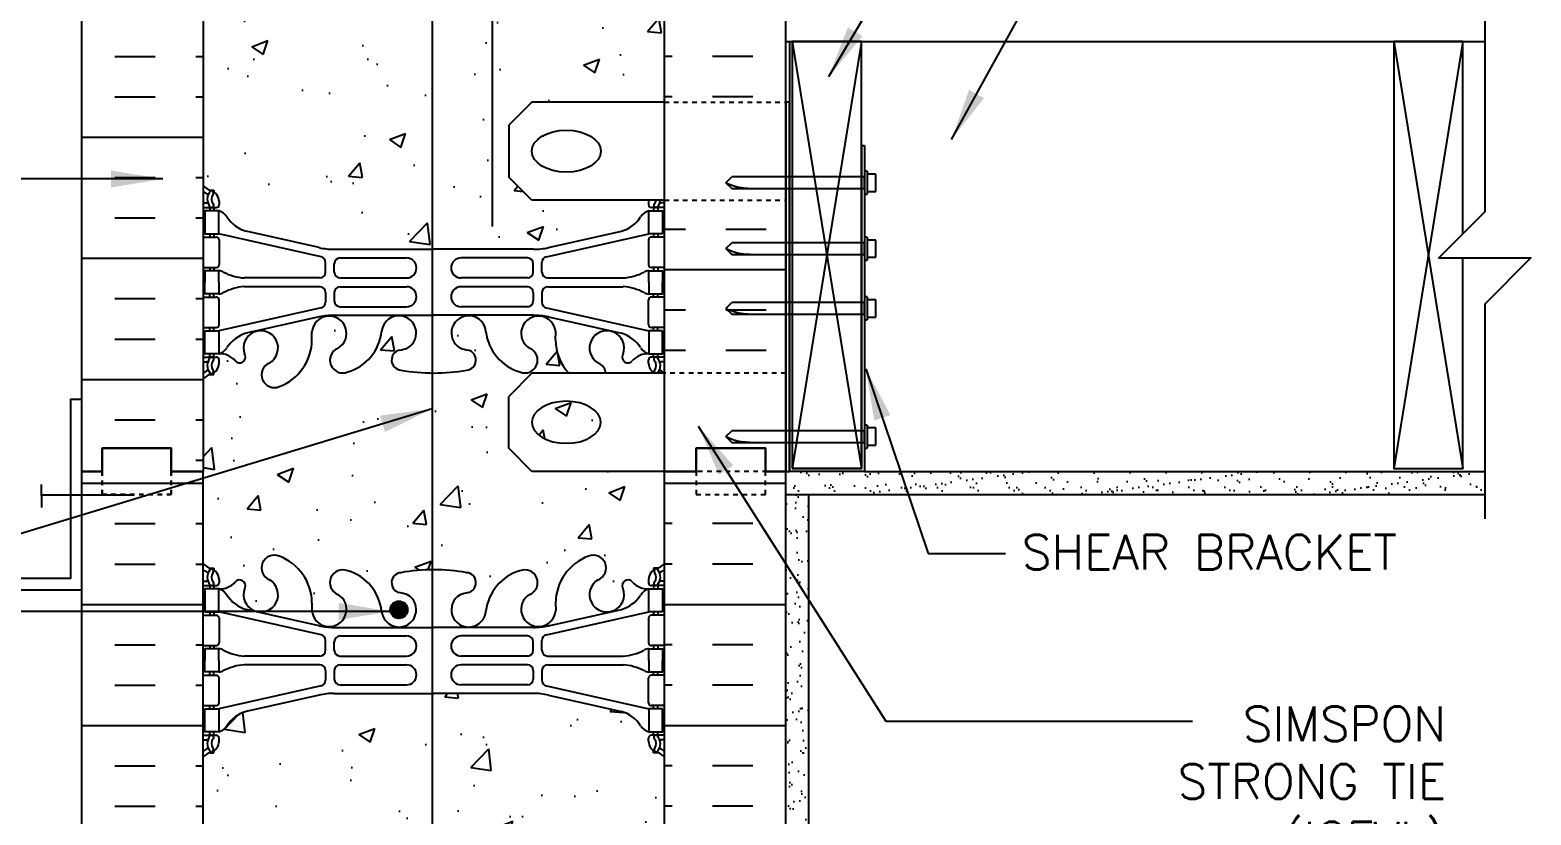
# Model space of a CAD drawing. Header units: inches. Extents: x 95.8 to 146.4, y -12 to 55.4.
# Drawn here: x 113.88 to 146.41, y 20 to 37 of the extents above; entities that cross this region are included whole.
import ezdxf

# ---------------------------------------------------------------- set-up
doc = ezdxf.new("R2010")
doc.units = ezdxf.units.IN
doc.header["$LTSCALE"] = 0.5
doc.header["$MEASUREMENT"] = 0
doc.linetypes.add('DASHED2', pattern=[0.375, 0.25, -0.125])
doc.linetypes.add('HIDDEN2', pattern=[0.1875, 0.125, -0.0625])
for name, color, linetype in [('HATCH', 12, 'Continuous'), ('line25', 2, 'Continuous'), ('LINE3', 3, 'Continuous'), ('LINE50', 5, 'Continuous'), ('LINE9', 9, 'Continuous'), ('TEXT', 4, 'Continuous'), ('Web_Edge', 9, 'Continuous')]:
    doc.layers.add(name, color=color, linetype=linetype)
doc.styles.add('DIM', font='romans.shx', dxfattribs={"width": 0.7})
doc.styles.add('ROMANS', font='romans.shx', dxfattribs={"height": 1.125})
doc.dimstyles.new('ext_12', dxfattribs={"dimscale": 12, "dimtxt": 0.09375, "dimasz": 0.09375, "dimexe": 0.09375, "dimexo": 0.0625, "dimgap": 0.0625, "dimtad": 1, "dimdec": 1, "dimzin": 3, "dimdsep": 46, "dimlunit": 4, "dimtxsty": 'DIM', "dimcen": 0.09, "dimdle": 0.09375, "dimclrt": 4, "dimadec": 0, "dimazin": 0, "dimtfac": 1, "dimtdec": 1, "dimtmove": 2, "dimatfit": 3, "dimfxl": 1, "dimfrac": 2, "dimtolj": 1, "dimtzin": 0, "dimarcsym": 0})
pattern_1 = [(37.5, (72.95396, 8.18813), (-0.0157483, 0.481706), [0, -0.38, 0, -0.425, 0, -0.40625]), (7.5, (72.95396, 8.18813), (0.442444, 0.7055365), [0, -0.205, 0, -0.3425, 0, -0.13125]), (327.5, (72.64646, 8.18813), (0.7785355, 0.0014148), [0, -0.125, 0, -0.45, 0, -0.5875]), (317.5, (72.64646, 8.18813), (0.7515317, 0.219419), [0, -0.0625, 0, -0.295, 0, -0.3375])]
pattern_2 = [(50, (124.755, 28.0497), (3.5863, -0.3138), [0.375, -4.125]), (355, (124.755, 28.0497), (-0.6938, 3.761), [0.3, -3.3]), (100.45, (125.0538, 28.0235), (2.8925, 3.4472), [0.3187, -3.5057]), (46.18, (124.755, 29.0497), (5.3362, -0.8276), [0.5625, -6.1875]), (96.64, (125.1996, 28.9807), (4.6733, 4.8706), [0.478, -5.2586]), (351.18, (124.755, 29.0497), (4.6733, 4.8706), [0.45, -4.95]), (21, (125.255, 28.7997), (2.9845, -2.0131), [0.375, -4.125]), (326, (125.255, 28.7997), (1.2166, 3.6258), [0.3, -3.3]), (71.45, (125.5037, 28.632), (4.2011, 1.6127), [0.3187, -3.5057]), (37.5, (124.755, 28.0497), (0.0608, 1.66447), [0, -3.26, 0, -3.35, 0, -3.3125]), (7.5, (124.755, 28.0497), (1.31535, 1.97206), [0, -1.91, 0, -3.185, 0, -1.2625]), (327.5, (123.64, 28.0497), (2.6691, -0.11277), [0, -1.25, 0, -3.9, 0, -5.175]), (317.5, (123.14, 28.0497), (2.9159, 0.5005), [0, -1.625, 0, -2.59, 0, -3.675])]

msp = doc.modelspace()

# ---------------------------------------------------------------- hatches: boundary and pattern name
at = {"layer": 'HATCH'}
h = msp.add_hatch(dxfattribs=at)
h.set_pattern_fill('AR-CONC', color=256, scale=0.5)
h.paths.add_polyline_path([(122.595, 54.442), (121.63, 54.442), (120.63, 53.442), (120.63, 55.442), (119.63, 54.442), (117.63, 54.442), (117.63, 51.635, 0.088416), (117.776, 51.537), (117.866, 51.537), (117.866, 51.496, -0.249069), (117.976, 51.288), (117.976, 51.221, -0.414214), (117.913, 51.158), (117.866, 51.158), (117.866, 51.088), (117.971, 51.088, -0.155529), (118.147, 50.954, 0.180914), (118.564, 50.643), (120.145, 50.29, 0.054974), (120.472, 50.254), (122.595, 50.254)])
h.paths.add_polyline_path([(123.897, 54.442), (122.595, 54.442), (122.595, 50.254), (122.63, 50.254), (123.897, 50.254)])
h.paths.add_polyline_path([(127.63, 54.442), (123.897, 54.442), (123.897, 50.254), (124.788, 50.254, 0.054974), (125.115, 50.29), (126.696, 50.643, 0.180914), (127.113, 50.954, -0.155529), (127.289, 51.088), (127.394, 51.088), (127.394, 51.158), (127.346, 51.158, -0.414214), (127.284, 51.221), (127.284, 51.288, -0.249069), (127.394, 51.496), (127.394, 51.537), (127.484, 51.537, 0.08841), (127.63, 51.635)])
h.paths.add_polyline_path([(125.27, 48.295), (125.271, 48.46, 0.371467), (124.935, 48.816, 0.024483), (124.788, 48.823), (122.63, 48.823), (121.874, 48.815, 0.392677), (121.5, 48.468, -0.30095), (120.764, 47.596, -1), (120.55, 48.107, 1.661382), (119.989, 48.46), (119.99, 48.295, -0.311223), (119.281, 47.279, -1), (119.067, 47.79, 2.155404), (118.528, 47.984), (118.54, 47.963, -0.834375), (118.329, 47.837, 0.23174), (117.971, 47.988), (117.866, 47.988), (117.866, 47.918), (117.913, 47.918, -0.414214), (117.976, 47.856), (117.976, 47.788, -0.249069), (117.866, 47.581), (117.866, 47.54), (117.776, 47.54, 0.088416), (117.63, 47.442), (117.63, 45.442), (117.63, 43.442, 0.088416), (117.776, 43.345), (117.866, 43.345), (117.866, 43.303, -0.249069), (117.976, 43.096), (117.976, 43.029, -0.414214), (117.913, 42.966), (117.866, 42.966), (117.866, 42.896), (117.971, 42.896, 0.231736), (118.329, 43.047, -0.8344), (118.54, 42.922), (118.528, 42.9, 2.155404), (119.067, 43.095, -1), (119.281, 43.606, -0.311223), (119.99, 42.59), (119.989, 42.425, 1.661382), (120.55, 42.778, -1), (120.764, 43.289, -0.30095), (121.5, 42.416, 1.661382), (122.061, 42.769, 0.055617), (121.882, 42.815, -0.843243), (121.916, 43.247, -0.047544), (122.63, 43.312, -0.047544), (123.344, 43.247, -0.843243), (123.378, 42.815, 0.055617), (123.199, 42.769, 1.661382), (123.76, 42.416, -0.30095), (124.496, 43.289, -1), (124.71, 42.778, 1.661382), (125.271, 42.425), (125.27, 42.59, -0.311223), (125.979, 43.606, -1), (126.193, 43.095, 2.155404), (126.732, 42.9), (126.72, 42.922, -0.834375), (126.931, 43.047, 0.23174), (127.289, 42.896), (127.394, 42.896), (127.394, 42.966), (127.346, 42.966, -0.414214), (127.284, 43.029), (127.284, 43.096, -0.249069), (127.394, 43.303), (127.394, 43.345), (127.484, 43.345, 0.08841), (127.63, 43.442), (127.63, 45.442), (127.63, 47.442, 0.08841), (127.484, 47.54), (127.394, 47.54), (127.394, 47.581, -0.249069), (127.284, 47.788), (127.284, 47.856, -0.414214), (127.346, 47.918), (127.394, 47.918), (127.394, 47.988), (127.289, 47.988, 0.231736), (126.931, 47.837, -0.8344), (126.72, 47.963), (126.732, 47.984, 2.155404), (126.193, 47.79, -1), (125.979, 47.279, -0.311223)])
h.paths.add_polyline_path([(123.573, 42.444, -1), (123.198, 42.444, -1)], flags=16)
h.paths.add_polyline_path([(122.595, 40.631), (120.472, 40.631, 0.054974), (120.145, 40.594), (118.564, 40.242, 0.17445), (118.157, 39.946, -0.168672), (117.971, 39.796), (117.866, 39.796), (117.866, 39.726), (117.913, 39.726, -0.414214), (117.976, 39.664), (117.976, 39.596, -0.249069), (117.866, 39.389), (117.866, 39.347), (117.776, 39.347, 0.088416), (117.63, 39.25), (117.63, 33.635, 0.088416), (117.776, 33.537), (117.866, 33.537), (117.866, 33.496, -0.249069), (117.976, 33.288), (117.976, 33.221, -0.414214), (117.913, 33.158), (117.866, 33.158), (117.866, 33.088), (117.971, 33.088, -0.168672), (118.157, 32.939, 0.17445), (118.564, 32.643), (120.145, 32.29, 0.054974), (120.472, 32.254), (122.595, 32.254)])
h.paths.add_polyline_path([(122.63, 40.631), (122.595, 40.631), (122.595, 32.254), (122.63, 32.254), (124.788, 32.254, 0.054974), (125.115, 32.29), (126.696, 32.643, 0.17445), (127.103, 32.939, -0.168672), (127.289, 33.088), (127.394, 33.088), (127.394, 33.158), (127.346, 33.158, -0.414214), (127.284, 33.221), (127.284, 33.288, -0.028911), (127.286, 33.317), (124.755, 33.317), (124.255, 33.817), (124.255, 34.942), (124.755, 35.442), (127.63, 35.442), (127.63, 39.25, 0.08841), (127.484, 39.347), (127.394, 39.347), (127.394, 39.389, -0.249069), (127.284, 39.596), (127.284, 39.664, -0.414214), (127.346, 39.726), (127.394, 39.726), (127.394, 39.796), (127.289, 39.796, -0.168672), (127.103, 39.946, 0.17445), (126.696, 40.242), (125.115, 40.594, 0.054974), (124.788, 40.631)])
h.paths.add_polyline_path([(122.595, 29.573, -0.045225), (121.916, 29.638, -0.843243), (121.882, 30.07, 0.055617), (122.061, 30.115, 1.604516), (121.502, 30.491, -0.307094), (120.764, 29.596, -1), (120.55, 30.107, 1.661382), (119.989, 30.46), (119.99, 30.314, -0.316114), (119.281, 29.279, -1), (119.067, 29.79, 2.155404), (118.528, 29.984), (118.54, 29.963, -0.834375), (118.329, 29.837, 0.23174), (117.971, 29.988), (117.866, 29.988), (117.866, 29.918), (117.913, 29.918, -0.414214), (117.976, 29.856), (117.976, 29.788, -0.249069), (117.866, 29.581), (117.866, 29.54), (117.776, 29.54, 0.088416), (117.63, 29.442), (117.63, 27.442), (117.63, 25.442, 0.088416), (117.776, 25.345), (117.866, 25.345), (117.866, 25.303, -0.249069), (117.976, 25.096), (117.976, 25.029, -0.414214), (117.913, 24.966), (117.866, 24.966), (117.866, 24.896), (117.971, 24.896, 0.231736), (118.329, 25.047, -0.8344), (118.54, 24.922), (118.528, 24.9, 2.155404), (119.067, 25.095, -1), (119.281, 25.606, -0.311223), (119.99, 24.59), (119.989, 24.425, 1.661382), (120.55, 24.778, -1), (120.764, 25.289, -0.307094), (121.502, 24.393, 1.604516), (122.061, 24.769, 0.055617), (121.882, 24.815, -0.843243), (121.916, 25.247, -0.045225), (122.595, 25.312)])
h.paths.add_polyline_path([(122.062, 24.444, -1), (121.687, 24.444, -1)], flags=16)
h.paths.add_polyline_path([(127.63, 27.442), (124.755, 27.442), (124.255, 27.942), (124.255, 29.067), (124.755, 29.567), (125.554, 29.567, -0.184932), (125.27, 30.295), (125.271, 30.46, 1.661382), (124.71, 30.107, -1), (124.496, 29.596, -0.307094), (123.757, 30.491, 1.604516), (123.199, 30.115, 0.055617), (123.378, 30.07, -0.843243), (123.344, 29.638, -0.047544), (122.63, 29.573, -0.002314), (122.595, 29.573), (122.595, 25.312, -0.002314), (122.63, 25.312, -0.047544), (123.344, 25.247, -0.843243), (123.378, 24.815, 0.055617), (123.199, 24.769, 1.604516), (123.757, 24.393, -0.307094), (124.496, 25.289, -1), (124.71, 24.778, 1.661382), (125.271, 24.425), (125.27, 24.57, -0.316114), (125.979, 25.606, -1), (126.193, 25.095, 2.155404), (126.732, 24.9), (126.72, 24.922, -0.834375), (126.931, 25.047, 0.23174), (127.289, 24.896), (127.394, 24.896), (127.394, 24.966), (127.346, 24.966, -0.414214), (127.284, 25.029), (127.284, 25.096, -0.249069), (127.394, 25.303), (127.394, 25.345), (127.484, 25.345, 0.08841), (127.63, 25.442)])
h.paths.add_polyline_path([(126.732, 29.984, 2.155404), (126.193, 29.79, -0.270238), (126.361, 29.567), (127.394, 29.567), (127.394, 29.581, -0.249069), (127.284, 29.788), (127.284, 29.856, -0.414214), (127.346, 29.918), (127.394, 29.918), (127.394, 29.988), (127.289, 29.988, 0.231736), (126.931, 29.837, -0.8344), (126.72, 29.963)], flags=17)
h.paths.add_polyline_path([(122.595, 22.631), (120.472, 22.631, 0.054974), (120.145, 22.594), (118.564, 22.242, 0.17445), (118.157, 21.946, -0.168672), (117.971, 21.796), (117.866, 21.796), (117.866, 21.726), (117.913, 21.726, -0.414214), (117.976, 21.664), (117.976, 21.596, -0.249069), (117.866, 21.389), (117.866, 21.347), (117.776, 21.347, 0.088416), (117.63, 21.25), (117.63, 15.635, 0.088416), (117.776, 15.537), (117.866, 15.537), (117.866, 15.496, -0.249069), (117.976, 15.288), (117.976, 15.221, -0.414214), (117.913, 15.158), (117.866, 15.158), (117.866, 15.088), (117.971, 15.088, -0.168672), (118.157, 14.939, 0.17445), (118.564, 14.643), (120.145, 14.29, 0.054974), (120.472, 14.254), (122.595, 14.254)])
h.paths.add_polyline_path([(127.63, 21.25, 0.08841), (127.484, 21.347), (127.394, 21.347), (127.394, 21.389, -0.249069), (127.284, 21.596), (127.284, 21.664, -0.414214), (127.346, 21.726), (127.394, 21.726), (127.394, 21.796), (127.289, 21.796, -0.168672), (127.103, 21.946, 0.17445), (126.696, 22.242), (125.115, 22.594, 0.054974), (124.788, 22.631), (122.63, 22.631), (122.595, 22.631), (122.595, 14.254), (122.63, 14.254), (124.788, 14.254, 0.054974), (125.115, 14.29), (126.696, 14.643, 0.17445), (127.103, 14.939, -0.168672), (127.289, 15.088), (127.394, 15.088), (127.394, 15.158), (127.346, 15.158, -0.414214), (127.284, 15.221), (127.284, 15.288, -0.249069), (127.394, 15.496), (127.394, 15.537), (127.484, 15.537, 0.08841), (127.63, 15.635)])
h.paths.add_polyline_path([(125.979, 11.279, -0.311223), (125.27, 12.295), (125.271, 12.46, 1.661382), (124.71, 12.107, -1), (124.496, 11.596, -0.307094), (123.757, 12.491, 1.604516), (123.199, 12.115, 0.055617), (123.378, 12.07, -0.843243), (123.344, 11.638, -0.047544), (122.63, 11.573, -0.002314), (122.595, 11.573), (122.595, 9.442), (127.63, 9.442), (127.63, 11.442, 0.08841), (127.484, 11.54), (127.394, 11.54), (127.394, 11.581, -0.249069), (127.284, 11.788), (127.284, 11.856, -0.414214), (127.346, 11.918), (127.394, 11.918), (127.394, 11.988), (127.289, 11.988, 0.231736), (126.931, 11.837, -0.8344), (126.72, 11.963), (126.732, 11.984, 2.155404), (126.193, 11.79, -1)])
h.paths.add_polyline_path([(122.595, 11.573, -0.045225), (121.916, 11.638, -0.843243), (121.882, 12.07, 0.055617), (122.061, 12.115, 1.604516), (121.502, 12.491, -0.307094), (120.764, 11.596, -1), (120.55, 12.107, 1.661382), (119.989, 12.46), (119.99, 12.314, -0.316114), (119.281, 11.279, -1), (119.067, 11.79, 2.155404), (118.528, 11.984), (118.54, 11.963, -0.834375), (118.329, 11.837, 0.23174), (117.971, 11.988), (117.866, 11.988), (117.866, 11.918), (117.913, 11.918, -0.414214), (117.976, 11.856), (117.976, 11.788, -0.249069), (117.866, 11.581), (117.866, 11.54), (117.776, 11.54, 0.088416), (117.63, 11.442), (117.63, 9.442), (119.63, 9.442), (120.63, 10.442), (120.63, 9.442), (120.63, 8.442), (121.63, 9.442), (122.595, 9.442)])
h = msp.add_hatch(dxfattribs=at)
h.set_pattern_fill('INSUL', color=256, scale=7, style=0)
h.set_pattern_definition([(0, (-2808.5316, -369.5672), (0, 2.625), []), (0, (-2808.5316, -368.6922), (0, 2.625), [0.875, -0.875]), (0, (-2808.5316, -367.8172), (0, 2.625), [0.875, -0.875])])
h.paths.add_polyline_path([(115.005, 27.442), (115.442, 27.442), (115.442, 27.942), (116.942, 27.942), (116.942, 27.442), (117.63, 27.442), (117.63, 45.442), (116.942, 45.442), (116.942, 45.942), (115.442, 45.942), (115.442, 45.442), (115.005, 45.442)])
h = msp.add_hatch(dxfattribs=at)
h.set_pattern_fill('INSUL', color=256, scale=7, style=0)
h.set_pattern_definition([(180, (3053.7915, -369.5672), (0, 2.625), []), (180, (3053.7915, -368.6922), (0, 2.625), [0.875, -0.875]), (180, (3053.7915, -367.8172), (0, 2.625), [0.875, -0.875])])
h.paths.add_polyline_path([(127.63, 35.442), (130.255, 35.442), (130.255, 45.442), (129.817, 45.442), (129.817, 45.942), (128.317, 45.942), (128.317, 45.442), (127.63, 45.442)])
h = msp.add_hatch(dxfattribs=at)
h.set_pattern_fill('AR-CONC', color=256, scale=0.5, style=0)
h.set_pattern_definition(pattern_2)
edge = h.paths.add_edge_path()
edge.add_ellipse((125.501, 34.38), major_axis=(-0.746, 0), ratio=0.610344, start_angle=0, end_angle=360)
h = msp.add_hatch(dxfattribs=at)
h.set_pattern_fill('INSUL', color=256, scale=7, style=0)
h.set_pattern_definition([(0, (72.954, 8.1881), (0, 2.625), []), (0, (72.954, 9.0631), (0, 2.625), [0.875, -0.875]), (0, (72.954, 9.9381), (0, 2.625), [0.875, -0.875])])
h.paths.add_polyline_path([(130.255, 33.317), (127.63, 33.317), (127.63, 29.567), (130.255, 29.567)])
h = msp.add_hatch(dxfattribs=at)
h.set_pattern_fill('AR-CONC', color=256, scale=0.5, style=0)
h.set_pattern_definition(pattern_2)
edge = h.paths.add_edge_path()
edge.add_ellipse((125.501, 28.505), major_axis=(-0.746, 0), ratio=0.610344, start_angle=0, end_angle=360, ccw=False)
h = msp.add_hatch(dxfattribs=at)
h.set_pattern_fill('INSUL', color=256, scale=7, style=0)
h.set_pattern_definition([(7e-15, (-2808.5316, -387.5672), (0, 2.625), []), (7e-15, (-2808.5316, -386.6922), (0, 2.625), [0.875, -0.875]), (7e-15, (-2808.5316, -385.8172), (0, 2.625), [0.875, -0.875])])
h.paths.add_polyline_path([(115.005, 9.442), (115.442, 9.442), (115.442, 9.942), (116.942, 9.942), (116.942, 9.442), (117.63, 9.442), (117.63, 27.442), (116.942, 27.442), (116.942, 27.942), (115.442, 27.942), (115.442, 27.442), (115.005, 27.442)])
h = msp.add_hatch(dxfattribs=at)
h.set_pattern_fill('INSUL', color=256, scale=7, style=0)
h.set_pattern_definition([(180, (3053.7915, -387.5672), (0, 2.625), []), (180, (3053.7915, -386.6922), (0, 2.625), [0.875, -0.875]), (180, (3053.7915, -385.8172), (0, 2.625), [0.875, -0.875])])
h.paths.add_polyline_path([(130.255, 9.442), (129.817, 9.442), (129.817, 9.942), (128.317, 9.942), (128.317, 9.442), (127.63, 9.442), (127.63, 27.442), (128.317, 27.442), (128.317, 27.942), (129.817, 27.942), (129.817, 27.442), (130.255, 27.442)])
h = msp.add_hatch(dxfattribs=at)
h.set_pattern_fill('AR-SAND', color=256, scale=0.25, style=0)
h.set_pattern_definition(pattern_1)
h.paths.add_polyline_path([(145.406, 26.942), (145.406, 27.442), (131.96, 27.442), (130.335, 27.442), (130.255, 27.442), (130.255, 26.942)])
h = msp.add_hatch(dxfattribs=at)
h.set_pattern_fill('AR-SAND', color=256, scale=0.25, style=0)
h.set_pattern_definition(pattern_1)
h.paths.add_polyline_path([(130.755, 26.942), (130.255, 26.942), (130.255, 9.442), (130.755, 9.442)])
at = {"layer": 'LINE3'}
msp.add_hatch(color=256, dxfattribs=at).paths.add_polyline_path([(121.687, 24.444, 1), (122.062, 24.444, 1)])

# ---------------------------------------------------------------- linework, layer by layer
at = {"layer": 'HATCH'}
for p, q in [((130.397, 36.755), (131.897, 27.505)), ((131.897, 36.755), (130.397, 27.505)), ((143.431, 36.755), (144.931, 27.505)), ((144.931, 36.755), (143.431, 27.505))]:
    msp.add_line(p, q, dxfattribs=at)
at = {"layer": 'line25'}
for p, q in [((117.63, 45.442), (117.63, 27.442)), ((127.63, 21.817), (127.63, 45.442)), ((130.255, 36.755), (145.406, 36.755)), ((131.897, 34.505), (131.897, 27.505)), ((117.63, 9.442), (117.63, 27.442)), ((131.897, 27.505), (130.397, 27.505)), ((131.96, 27.442), (145.406, 27.442)), ((131.96, 27.442), (133.272, 27.442)), ((127.63, 9.442), (127.63, 21.817))]:
    msp.add_line(p, q, dxfattribs=at)
at = {"layer": 'line25', "color": 9}
for p, q in [((132.022, 33.946), (131.96, 33.946)), ((131.96, 33.946), (131.96, 33.446)), ((132.022, 33.946), (132.022, 33.446)), ((132.21, 33.884), (132.022, 33.884)), ((132.21, 33.509), (132.21, 33.884)), ((128.96, 33.696), (129.085, 33.821)), ((128.96, 33.696), (129.085, 33.571)), ((132.022, 33.509), (132.21, 33.509)), ((131.96, 33.446), (132.022, 33.446)), ((128.96, 32.268), (129.085, 32.393)), ((128.96, 32.268), (129.085, 32.143)), ((132.022, 32.518), (131.96, 32.518)), ((131.96, 32.518), (131.96, 32.018)), ((132.022, 32.518), (132.022, 32.018)), ((132.21, 32.455), (132.022, 32.455)), ((132.21, 32.08), (132.21, 32.455)), ((131.96, 32.018), (132.022, 32.018)), ((132.022, 32.08), (132.21, 32.08)), ((128.96, 30.974), (129.085, 31.099)), ((128.96, 30.974), (129.085, 30.849)), ((132.022, 31.224), (131.96, 31.224)), ((131.96, 31.224), (131.96, 30.724)), ((132.022, 31.224), (132.022, 30.724)), ((132.21, 31.161), (132.022, 31.161)), ((132.21, 30.786), (132.21, 31.161)), ((131.96, 30.724), (132.022, 30.724)), ((132.022, 30.786), (132.21, 30.786)), ((128.96, 28.195), (129.085, 28.32)), ((132.022, 28.445), (131.96, 28.445)), ((131.96, 28.445), (131.96, 27.945)), ((132.022, 28.445), (132.022, 27.945)), ((132.21, 28.382), (132.022, 28.382)), ((132.21, 28.007), (132.21, 28.382)), ((128.96, 28.195), (129.085, 28.07)), ((132.022, 28.007), (132.21, 28.007)), ((131.96, 27.945), (132.022, 27.945))]:
    msp.add_line(p, q, dxfattribs=at)
at = {"layer": 'line25'}
msp.add_lwpolyline([(130.397, 27.505), (131.897, 27.505), (131.897, 36.755), (130.397, 36.755)], close=True, dxfattribs=at)
msp.add_lwpolyline([(144.931, 32.592), (144.931, 36.755), (143.431, 36.755), (143.431, 27.505), (144.931, 27.505), (144.931, 32.067)], dxfattribs=at)
at = {"layer": 'line25', "color": 9}
for points in [[(129.085, 33.571), (131.96, 33.571), (131.96, 33.821), (129.085, 33.821)], [(129.085, 32.143), (131.96, 32.143), (131.96, 32.393), (129.085, 32.393)], [(129.085, 30.849), (131.96, 30.849), (131.96, 31.099), (129.085, 31.099)], [(129.085, 28.07), (131.96, 28.07), (131.96, 28.32), (129.085, 28.32)]]:
    msp.add_lwpolyline(points, dxfattribs=at)
for points in [[(128.96, 33.696), (129.159, 33.619), (129.529, 33.571)], [(128.96, 32.268), (129.159, 32.19), (129.529, 32.143)], [(128.96, 30.974), (129.159, 30.896), (129.529, 30.849)], [(128.96, 28.195), (129.159, 28.117), (129.529, 28.07)]]:
    msp.add_spline(points, degree=3, dxfattribs=at)
at = {"layer": 'LINE3'}
msp.add_line((123.897, 54.442), (123.897, 32.75), dxfattribs=at)
at = {"layer": 'LINE3', "color": 3}
msp.add_line((122.595, 43.949), (122.595, 9.447), dxfattribs=at)
at = {"layer": 'LINE3'}
msp.add_circle((121.874, 24.444), 0.188, dxfattribs=at)
at = {"layer": 'LINE50'}
for p, q in [((115.005, 27.442), (115.005, 45.442)), ((130.255, 27.442), (130.255, 45.442)), ((115.005, 9.442), (115.005, 27.442)), ((130.255, 9.442), (130.255, 27.442))]:
    msp.add_line(p, q, dxfattribs=at)
for points in [[(117.63, 27.442), (116.942, 27.442), (116.942, 27.942), (115.442, 27.942), (115.442, 27.442), (115.005, 27.442)], [(115.005, 27.442), (115.442, 27.442), (115.442, 27.942), (116.942, 27.942), (116.942, 27.442), (117.63, 27.442)], [(115.005, 27.442), (115.442, 27.442), (115.442, 27.942), (116.942, 27.942), (116.942, 27.442), (117.63, 27.442)], [(127.63, 27.442), (128.317, 27.442), (128.317, 27.942), (129.817, 27.942), (129.817, 27.442), (130.255, 27.442)], [(130.255, 27.442), (129.817, 27.442), (129.817, 27.942), (128.317, 27.942), (128.317, 27.442), (127.63, 27.442)]]:
    msp.add_lwpolyline(points, dxfattribs=at)
at = {"layer": 'LINE9'}
for p, q in [((130.335, 36.755), (130.335, 27.442)), ((124.755, 35.442), (124.255, 34.942)), ((127.63, 35.442), (124.755, 35.442)), ((131.897, 34.505), (131.96, 34.505)), ((131.96, 34.505), (131.96, 27.442)), ((124.755, 33.317), (124.255, 33.817)), ((127.63, 33.317), (124.755, 33.317)), ((124.755, 29.567), (124.255, 29.067)), ((127.63, 29.567), (124.755, 29.567)), ((124.755, 27.442), (124.255, 27.942)), ((127.63, 27.442), (124.755, 27.442)), ((131.96, 27.442), (130.335, 27.442)), ((114.13, 26.91), (114.13, 27.16)), ((114.13, 26.935), (116.13, 26.935)), ((114.13, 26.91), (114.13, 26.66)), ((130.255, 26.942), (145.406, 26.942)), ((130.755, 9.442), (130.755, 26.942))]:
    msp.add_line(p, q, dxfattribs=at)
at = {"layer": 'LINE9', "linetype": 'HIDDEN2'}
for p, q in [((127.63, 35.442), (130.255, 35.442)), ((127.63, 33.317), (130.255, 33.317)), ((130.255, 29.567), (127.63, 29.567)), ((130.255, 27.442), (127.63, 27.442))]:
    msp.add_line(p, q, dxfattribs=at)
at = {"layer": 'LINE9'}
for points in [[(145.406, 38.192), (145.406, 35.825)], [(145.406, 36.755), (145.406, 33.067), (144.406, 32.067), (146.406, 32.067), (145.406, 31.067), (145.406, 26.413)], [(124.255, 34.942), (124.255, 33.817)], [(124.255, 27.942), (124.255, 29.067)]]:
    msp.add_lwpolyline(points, dxfattribs=at)
for points in [[(130.255, 27.442), (130.335, 27.442), (130.335, 35.442), (130.255, 35.442)], [(115.005, 28.997), (114.755, 28.997), (114.755, 25.122), (112.005, 25.122), (112.005, 24.872), (115.005, 24.872)]]:
    msp.add_lwpolyline(points, close=True, dxfattribs=at)
at = {"layer": 'LINE9', "linetype": 'DASHED2', "ltscale": 0.15}
for points in [[(116.942, 27.442), (116.942, 27.442), (116.942, 26.942), (115.442, 26.942), (115.442, 27.442), (115.442, 27.442)], [(128.317, 27.442), (128.317, 27.442), (128.317, 26.942), (129.817, 26.942), (129.817, 27.442), (129.817, 27.442)]]:
    msp.add_lwpolyline(points, dxfattribs=at)
at = {"layer": 'LINE9', "color": 8, "linetype": 'DASHED2', "ltscale": 0.15}
msp.add_lwpolyline([(115.442, 27.442), (115.442, 27.442), (115.442, 26.942), (116.942, 26.942), (116.942, 27.442), (116.942, 27.442)], dxfattribs=at)
at = {"layer": 'LINE9'}
msp.add_ellipse((125.501, 34.38), major_axis=(-0.746, 0), ratio=0.610344, dxfattribs=at)
at = {"layer": 'LINE9', "extrusion": (0, 0, -1)}
msp.add_ellipse((125.501, 28.505), major_axis=(-0.746, 0), ratio=0.610344, dxfattribs=at)
at = {"layer": 'Web_Edge', "color": 8}
for p, q in [((117.776, 33.537), (117.866, 33.537)), ((117.866, 33.537), (117.866, 33.496)), ((117.63, 33.258), (117.708, 33.258)), ((117.976, 33.288), (117.976, 33.221)), ((127.284, 33.288), (127.284, 33.221)), ((127.63, 33.258), (127.552, 33.258)), ((117.63, 33.158), (117.913, 33.158)), ((117.776, 33.158), (117.776, 33.088)), ((117.866, 33.158), (117.866, 33.088)), ((127.63, 33.158), (127.346, 33.158)), ((127.394, 33.158), (127.394, 33.088)), ((127.484, 33.158), (127.484, 33.088)), ((117.776, 32.588), (117.776, 32.518)), ((117.866, 32.588), (117.866, 32.518)), ((120.189, 32.092), (117.971, 32.588)), ((120.145, 32.29), (118.564, 32.643)), ((125.071, 32.092), (127.289, 32.588)), ((125.115, 32.29), (126.696, 32.643)), ((127.394, 32.588), (127.394, 32.518)), ((127.484, 32.588), (127.484, 32.518)), ((117.63, 32.518), (117.913, 32.518)), ((117.976, 32.456), (117.976, 31.921)), ((120.472, 32.254), (122.63, 32.254)), ((124.788, 32.254), (122.63, 32.254)), ((127.284, 32.456), (127.284, 31.921)), ((127.63, 32.518), (127.346, 32.518)), ((120.286, 31.758), (120.286, 31.97)), ((120.474, 31.758), (120.474, 31.942)), ((120.599, 32.067), (122.038, 32.067)), ((124.661, 32.067), (123.222, 32.067)), ((124.786, 31.758), (124.786, 31.942)), ((124.974, 31.758), (124.974, 31.97)), ((117.63, 31.858), (117.913, 31.858)), ((117.776, 31.858), (117.776, 31.788)), ((117.866, 31.858), (117.866, 31.788)), ((120.161, 31.633), (118.524, 31.633)), ((120.599, 31.633), (122.038, 31.633)), ((124.661, 31.633), (123.222, 31.633)), ((125.099, 31.633), (126.736, 31.633)), ((127.63, 31.858), (127.346, 31.858)), ((127.394, 31.858), (127.394, 31.788)), ((127.484, 31.858), (127.484, 31.788)), ((117.776, 31.218), (117.776, 31.288)), ((117.866, 31.218), (117.866, 31.288)), ((120.161, 31.444), (118.524, 31.444)), ((120.286, 31.319), (120.286, 31.107)), ((120.474, 31.318), (120.474, 31.134)), ((120.599, 31.443), (122.038, 31.443)), ((124.661, 31.443), (123.222, 31.443)), ((124.786, 31.318), (124.786, 31.134)), ((124.974, 31.319), (124.974, 31.107)), ((125.099, 31.444), (126.736, 31.444)), ((127.394, 31.218), (127.394, 31.288)), ((127.484, 31.218), (127.484, 31.288)), ((117.63, 31.218), (117.913, 31.218)), ((120.189, 30.985), (117.971, 30.488)), ((117.976, 30.621), (117.976, 31.156)), ((120.599, 31.009), (122.038, 31.009)), ((124.661, 31.009), (123.222, 31.009)), ((125.071, 30.985), (127.289, 30.488)), ((127.284, 30.621), (127.284, 31.156)), ((127.63, 31.218), (127.346, 31.218)), ((120.145, 30.787), (118.564, 30.434)), ((120.472, 30.823), (122.63, 30.823)), ((124.788, 30.823), (122.63, 30.823)), ((125.115, 30.787), (126.696, 30.434)), ((117.63, 30.558), (117.913, 30.558)), ((117.776, 30.488), (117.776, 30.558)), ((117.866, 30.488), (117.866, 30.558)), ((119.99, 30.295), (119.989, 30.46)), ((125.27, 30.295), (125.271, 30.46)), ((127.63, 30.558), (127.346, 30.558)), ((127.394, 30.488), (127.394, 30.558)), ((127.484, 30.488), (127.484, 30.558)), ((117.776, 29.918), (117.776, 29.988)), ((117.866, 29.918), (117.866, 29.988)), ((118.528, 29.984), (118.54, 29.963)), ((126.732, 29.984), (126.72, 29.963)), ((127.394, 29.918), (127.394, 29.988)), ((127.484, 29.918), (127.484, 29.988)), ((117.63, 29.918), (117.913, 29.918)), ((117.63, 29.818), (117.708, 29.818)), ((117.976, 29.788), (117.976, 29.856)), ((127.284, 29.788), (127.284, 29.856)), ((127.63, 29.918), (127.346, 29.918)), ((127.63, 29.818), (127.552, 29.818)), ((117.776, 29.54), (117.866, 29.54)), ((117.866, 29.54), (117.866, 29.581)), ((127.394, 29.567), (127.394, 29.581))]:
    msp.add_line(p, q, dxfattribs=at)
at = {"layer": 'Web_Edge'}
for p, q in [((117.63, 25.066), (117.708, 25.066)), ((117.776, 25.345), (117.866, 25.345)), ((117.866, 25.345), (117.866, 25.303)), ((117.976, 25.096), (117.976, 25.029)), ((127.284, 25.096), (127.284, 25.029)), ((127.484, 25.345), (127.394, 25.345)), ((127.394, 25.345), (127.394, 25.303)), ((127.63, 25.066), (127.552, 25.066)), ((117.63, 24.966), (117.913, 24.966)), ((117.776, 24.966), (117.776, 24.896)), ((117.866, 24.966), (117.866, 24.896)), ((118.528, 24.9), (118.54, 24.922)), ((126.732, 24.9), (126.72, 24.922)), ((127.63, 24.966), (127.346, 24.966)), ((127.394, 24.966), (127.394, 24.896)), ((127.484, 24.966), (127.484, 24.896)), ((117.776, 24.396), (117.776, 24.326)), ((117.866, 24.396), (117.866, 24.326)), ((120.189, 23.9), (117.971, 24.396)), ((120.145, 24.098), (118.564, 24.451)), ((119.99, 24.59), (119.989, 24.425)), ((125.071, 23.9), (127.289, 24.396)), ((125.115, 24.098), (126.696, 24.451)), ((125.27, 24.59), (125.271, 24.425)), ((127.394, 24.396), (127.394, 24.326)), ((127.484, 24.396), (127.484, 24.326)), ((117.63, 24.326), (117.913, 24.326)), ((117.976, 24.264), (117.976, 23.729)), ((127.284, 24.264), (127.284, 23.729)), ((127.63, 24.326), (127.346, 24.326)), ((120.286, 23.565), (120.286, 23.778)), ((120.472, 24.062), (122.63, 24.062)), ((120.474, 23.566), (120.474, 23.75)), ((120.599, 23.875), (122.038, 23.875)), ((124.788, 24.062), (122.63, 24.062)), ((124.661, 23.875), (123.222, 23.875)), ((124.786, 23.566), (124.786, 23.75)), ((124.974, 23.565), (124.974, 23.778)), ((117.63, 23.666), (117.913, 23.666)), ((117.776, 23.666), (117.776, 23.596)), ((117.866, 23.666), (117.866, 23.596)), ((120.161, 23.44), (118.524, 23.44)), ((120.599, 23.441), (122.038, 23.441)), ((124.661, 23.441), (123.222, 23.441)), ((125.099, 23.44), (126.736, 23.44)), ((127.63, 23.666), (127.346, 23.666)), ((127.394, 23.666), (127.394, 23.596)), ((127.484, 23.666), (127.484, 23.596)), ((117.776, 23.026), (117.776, 23.096)), ((117.866, 23.026), (117.866, 23.096)), ((120.161, 23.252), (118.524, 23.252)), ((120.286, 23.127), (120.286, 22.915)), ((120.474, 23.126), (120.474, 22.942)), ((120.599, 23.251), (122.038, 23.251)), ((124.661, 23.251), (123.222, 23.251)), ((124.786, 23.126), (124.786, 22.942)), ((124.974, 23.127), (124.974, 22.915)), ((125.099, 23.252), (126.736, 23.252)), ((127.394, 23.026), (127.394, 23.096)), ((127.484, 23.026), (127.484, 23.096)), ((117.63, 23.026), (117.913, 23.026)), ((120.189, 22.793), (117.971, 22.296)), ((117.976, 22.429), (117.976, 22.964)), ((120.599, 22.817), (122.038, 22.817)), ((124.661, 22.817), (123.222, 22.817)), ((125.071, 22.793), (127.289, 22.296)), ((127.284, 22.429), (127.284, 22.964)), ((127.63, 23.026), (127.346, 23.026)), ((120.145, 22.594), (118.564, 22.242)), ((120.472, 22.631), (122.63, 22.631)), ((124.788, 22.631), (122.63, 22.631)), ((125.115, 22.594), (126.696, 22.242)), ((117.63, 22.366), (117.913, 22.366)), ((117.776, 22.296), (117.776, 22.366)), ((117.866, 22.296), (117.866, 22.366)), ((127.63, 22.366), (127.346, 22.366)), ((127.394, 22.296), (127.394, 22.366)), ((127.484, 22.296), (127.484, 22.366)), ((117.776, 21.726), (117.776, 21.796)), ((117.866, 21.726), (117.866, 21.796)), ((127.394, 21.726), (127.394, 21.796)), ((127.484, 21.726), (127.484, 21.796)), ((117.63, 21.726), (117.913, 21.726)), ((117.63, 21.626), (117.708, 21.626)), ((117.976, 21.596), (117.976, 21.664)), ((127.284, 21.596), (127.284, 21.664)), ((127.63, 21.726), (127.346, 21.726)), ((127.63, 21.626), (127.552, 21.626)), ((117.776, 21.347), (117.866, 21.347)), ((117.866, 21.347), (117.866, 21.389)), ((127.394, 21.347), (127.394, 21.389)), ((127.484, 21.347), (127.394, 21.347))]:
    msp.add_line(p, q, dxfattribs=at)
at = {"layer": 'Web_Edge', "color": 8}
for points in [[(117.671, 32.588), (117.971, 32.588), (117.971, 33.088), (117.671, 33.088)], [(127.589, 32.588), (127.289, 32.588), (127.289, 33.088), (127.589, 33.088)], [(117.671, 30.488), (117.971, 30.488), (117.971, 29.988), (117.671, 29.988)], [(127.589, 30.488), (127.289, 30.488), (127.289, 29.988), (127.589, 29.988)]]:
    msp.add_lwpolyline(points, close=True, dxfattribs=at)
for points in [[(117.971, 31.538), (117.971, 31.788), (117.671, 31.788), (117.671, 31.538)], [(127.289, 31.538), (127.289, 31.788), (127.589, 31.788), (127.589, 31.538)], [(117.971, 31.538), (117.971, 31.288), (117.671, 31.288), (117.671, 31.538)], [(127.289, 31.538), (127.289, 31.288), (127.589, 31.288), (127.589, 31.538)]]:
    msp.add_lwpolyline(points, dxfattribs=at)
at = {"layer": 'Web_Edge'}
for points in [[(117.671, 24.396), (117.971, 24.396), (117.971, 24.896), (117.671, 24.896)], [(127.589, 24.396), (127.289, 24.396), (127.289, 24.896), (127.589, 24.896)], [(117.671, 22.296), (117.971, 22.296), (117.971, 21.796), (117.671, 21.796)], [(127.589, 22.296), (127.289, 22.296), (127.289, 21.796), (127.589, 21.796)]]:
    msp.add_lwpolyline(points, close=True, dxfattribs=at)
for points in [[(117.971, 23.346), (117.971, 23.596), (117.671, 23.596), (117.671, 23.346)], [(127.289, 23.346), (127.289, 23.596), (127.589, 23.596), (127.589, 23.346)], [(117.971, 23.346), (117.971, 23.096), (117.671, 23.096), (117.671, 23.346)], [(127.289, 23.346), (127.289, 23.096), (127.589, 23.096), (127.589, 23.346)]]:
    msp.add_lwpolyline(points, dxfattribs=at)
at = {"layer": 'Web_Edge', "color": 8}
for centre, radius, start, end in [((117.976, 33.996), 0.5, 226.2109, 250.5288), ((117.976, 33.996), 0.6, 234.7832, 245.0748), ((117.97, 33.343), 0.25, 140.1145, 222.4609), ((117.812, 33.474), 0.045, 321.448, 139.1879), ((117.726, 33.288), 0.25, 0, 70.5288), ((117.708, 33.278), 0.0196, 269.4032, 15.4901), ((117.714, 33.433), 0.021, 343.464, 63.9957), ((117.818, 33.205), 0.045, 222.4609, 42.4609), ((117.97, 33.343), 0.16, 140.0001, 222.4609), ((117.913, 33.221), 0.0625, 270, 0), ((127.534, 33.288), 0.25, 173.3758, 180), ((127.346, 33.221), 0.0625, 180, 270), ((127.441, 33.205), 0.045, 137.5391, 317.5391), ((127.29, 33.343), 0.16, 317.5391, 350.7495), ((127.29, 33.343), 0.25, 317.5391, 354.0949), ((127.552, 33.278), 0.0196, 164.5099, 270.5968), ((117.849, 32.746), 0.364, 34.9775, 70.3387), ((118.772, 33.357), 0.743, 212.7919, 253.8107), ((126.488, 33.357), 0.743, 286.1893, 327.2081), ((127.411, 32.746), 0.364, 109.6613, 145.0225), ((117.913, 32.456), 0.0625, 0, 90), ((120.472, 33.754), 1.5, 257.4135, 270), ((124.788, 33.754), 1.5, 270, 282.5865), ((127.346, 32.456), 0.0625, 90, 180), ((117.913, 31.921), 0.0625, 270, 0), ((120.161, 31.97), 0.125, 0, 77.3767), ((120.599, 31.942), 0.125, 90, 180), ((122.038, 31.85), 0.217, 270, 90), ((123.222, 31.85), 0.217, 90, 270), ((124.661, 31.942), 0.125, 0, 90), ((125.099, 31.97), 0.125, 102.6233, 180), ((127.346, 31.921), 0.0625, 180, 270), ((117.967, 31.57), 0.219, 60.4937, 88.92), ((118.612, 32.799), 1.17, 242.6365, 265.6505), ((120.161, 31.758), 0.125, 270, 0), ((120.599, 31.758), 0.125, 180, 270), ((124.661, 31.758), 0.125, 270, 360), ((125.099, 31.758), 0.125, 180, 270), ((126.647, 32.799), 1.17, 274.3495, 297.3635), ((127.293, 31.57), 0.219, 91.08, 119.5063), ((117.967, 31.507), 0.219, 271.08, 299.5063), ((118.612, 30.278), 1.17, 94.3495, 117.3635), ((120.161, 31.319), 0.125, 0, 90), ((120.599, 31.318), 0.125, 90, 180), ((122.038, 31.226), 0.217, 270, 90), ((123.222, 31.226), 0.217, 90, 270), ((124.661, 31.318), 0.125, 0, 90), ((125.099, 31.319), 0.125, 90, 180), ((126.647, 30.278), 1.17, 62.6365, 85.6505), ((127.293, 31.507), 0.219, 240.4937, 268.92), ((117.913, 31.156), 0.0625, 0, 90), ((120.161, 31.107), 0.125, 282.6233, 0), ((120.599, 31.134), 0.125, 180, 270), ((124.661, 31.134), 0.125, 270, 0), ((125.099, 31.107), 0.125, 180, 257.3767), ((127.346, 31.156), 0.0625, 90, 180), ((117.913, 30.621), 0.0625, 270, 0), ((120.363, 30.432), 0.375, 299.9315, 175.7552), ((120.472, 29.323), 1.5, 90, 102.5865), ((121.874, 30.44), 0.375, 299.9315, 175.7552), ((123.386, 30.44), 0.375, 4.2448, 240.0685), ((124.897, 30.432), 0.375, 4.2448, 240.0685), ((124.788, 29.323), 1.5, 77.4135, 90), ((127.346, 30.621), 0.0625, 180, 270), ((118.772, 29.72), 0.743, 106.1893, 147.2081), ((118.88, 30.115), 0.375, 299.9315, 200.3757), ((118.898, 30.301), 1.092, 290.5175, 359.6668), ((120.473, 30.588), 1.034, 286.3365, 353.3331), ((124.787, 30.588), 1.034, 186.6669, 253.6635), ((126.362, 30.301), 1.092, 180.3332, 222.2431), ((126.38, 30.115), 0.375, 339.6243, 240.0685), ((126.488, 29.72), 0.743, 32.7919, 73.8107), ((117.849, 30.331), 0.364, 289.6613, 325.0225), ((117.996, 29.548), 0.441, 41.0127, 93.2024), ((118.423, 29.919), 0.125, 221.0127, 20.3757), ((120.657, 29.851), 0.277, 112.68, 292.68), ((121.936, 29.857), 0.22, 104.2604, 264.8165), ((121.767, 30.896), 0.834, 277.8937, 290.6271), ((123.493, 30.896), 0.834, 249.3729, 262.1063), ((123.324, 29.857), 0.22, 275.1835, 75.7396), ((124.603, 29.851), 0.277, 247.32, 67.32), ((126.837, 29.919), 0.125, 159.6243, 318.9873), ((127.264, 29.548), 0.441, 86.7976, 138.9873), ((127.411, 30.331), 0.364, 214.9775, 250.3387), ((117.976, 29.081), 0.6, 114.9252, 125.2168), ((117.708, 29.799), 0.0196, 344.5099, 90.5968), ((117.97, 29.734), 0.25, 137.5391, 219.8855), ((117.714, 29.644), 0.021, 296.0043, 16.536), ((117.812, 29.603), 0.045, 220.8121, 38.552), ((117.818, 29.872), 0.045, 317.5391, 137.5391), ((117.726, 29.788), 0.25, 289.4712, 360), ((117.97, 29.734), 0.16, 137.5391, 219.9999), ((117.913, 29.856), 0.0625, 360, 90), ((119.174, 29.534), 0.277, 112.68, 292.68), ((122.613, 33.35), 3.777, 259.3725, 270.2606), ((122.647, 33.35), 3.777, 269.7394, 280.6275), ((126.086, 29.534), 0.277, 6.8308, 67.32), ((127.346, 29.856), 0.0625, 90, 180), ((127.534, 29.788), 0.25, 180, 242.2077), ((127.441, 29.872), 0.045, 42.4609, 222.4609), ((127.448, 29.603), 0.045, 141.448, 232.4929), ((127.29, 29.734), 0.16, 320.0001, 42.4609), ((127.29, 29.734), 0.25, 320.1145, 42.4609), ((127.546, 29.644), 0.021, 163.464, 243.9957), ((127.552, 29.799), 0.0196, 89.4032, 195.4901), ((127.284, 29.081), 0.6, 54.7832, 65.0748), ((117.976, 29.081), 0.5, 109.4712, 133.7891), ((127.448, 29.603), 0.045, 307.5071, 319.1879)]:
    msp.add_arc(centre, radius, start, end, dxfattribs=at)
at = {"layer": 'Web_Edge'}
for centre, radius, start, end in [((117.976, 25.803), 0.5, 226.2109, 250.5288), ((119.174, 25.35), 0.277, 67.32, 247.32), ((118.898, 24.583), 1.092, 0.3332, 69.4825), ((126.362, 24.583), 1.092, 110.5175, 179.6668), ((126.086, 25.35), 0.277, 292.68, 112.68), ((127.284, 25.803), 0.5, 289.4712, 313.7878), ((117.976, 25.803), 0.6, 234.7832, 245.0748), ((117.708, 25.086), 0.0196, 269.4032, 15.4901), ((117.97, 25.151), 0.25, 140.1145, 222.4609), ((117.714, 25.24), 0.021, 343.464, 63.9957), ((117.812, 25.282), 0.045, 321.448, 139.1879), ((117.726, 25.096), 0.25, 0, 70.5288), ((117.97, 25.151), 0.16, 140.0001, 222.4609), ((117.996, 25.337), 0.441, 266.7976, 318.9873), ((118.423, 24.965), 0.125, 339.6243, 138.9873), ((118.88, 24.77), 0.375, 159.6243, 60.0685), ((120.657, 25.033), 0.277, 67.32, 247.32), ((120.473, 24.296), 1.034, 6.6669, 73.6635), ((121.936, 25.028), 0.22, 95.1835, 255.7396), ((122.613, 21.534), 3.777, 89.7394, 100.6275), ((122.647, 21.534), 3.777, 79.3725, 90.2606), ((123.324, 25.028), 0.22, 284.2604, 84.8165), ((124.787, 24.296), 1.034, 106.3365, 173.3331), ((124.603, 25.033), 0.277, 292.68, 112.68), ((126.38, 24.77), 0.375, 119.9315, 20.3757), ((126.837, 24.965), 0.125, 41.0127, 200.3757), ((127.264, 25.337), 0.441, 221.0127, 273.2024), ((127.534, 25.096), 0.25, 109.4712, 180), ((127.448, 25.282), 0.045, 40.8121, 218.552), ((127.29, 25.151), 0.16, 317.5391, 39.9999), ((127.29, 25.151), 0.25, 317.5391, 39.8855), ((127.546, 25.24), 0.021, 116.0043, 196.536), ((127.552, 25.086), 0.0196, 164.5099, 270.5968), ((127.284, 25.803), 0.6, 294.9252, 305.2168), ((117.818, 25.012), 0.045, 222.4609, 42.4609), ((117.913, 25.029), 0.0625, 270, 0), ((117.849, 24.554), 0.364, 34.9775, 70.3387), ((118.772, 25.165), 0.743, 212.7919, 253.8107), ((120.363, 24.453), 0.375, 184.2448, 60.0685), ((121.874, 24.444), 0.375, 184.2448, 60.0685), ((121.767, 23.988), 0.834, 69.3729, 82.1063), ((123.386, 24.444), 0.375, 119.9315, 355.7552), ((123.493, 23.988), 0.834, 97.8937, 110.6271), ((124.897, 24.453), 0.375, 119.9315, 355.7552), ((126.488, 25.165), 0.743, 286.1893, 327.2081), ((127.411, 24.554), 0.364, 109.6613, 145.0225), ((127.346, 25.029), 0.0625, 180, 270), ((127.441, 25.012), 0.045, 137.5391, 317.5391), ((117.913, 24.264), 0.0625, 0, 90), ((120.472, 25.562), 1.5, 257.4135, 270), ((124.788, 25.562), 1.5, 270, 282.5865), ((127.346, 24.264), 0.0625, 90, 180), ((120.161, 23.778), 0.125, 0, 77.3767), ((120.599, 23.75), 0.125, 90, 180), ((122.038, 23.658), 0.217, 270, 90), ((123.222, 23.658), 0.217, 90, 270), ((124.661, 23.75), 0.125, 0, 90), ((125.099, 23.778), 0.125, 102.6233, 180), ((117.913, 23.729), 0.0625, 270, 0), ((117.967, 23.377), 0.219, 60.4937, 88.92), ((118.612, 24.607), 1.17, 242.6365, 265.6505), ((120.161, 23.565), 0.125, 270, 0), ((120.599, 23.566), 0.125, 180, 270), ((124.661, 23.566), 0.125, 270, 360), ((125.099, 23.565), 0.125, 180, 270), ((126.647, 24.607), 1.17, 274.3495, 297.3635), ((127.293, 23.377), 0.219, 91.08, 119.5063), ((127.346, 23.729), 0.0625, 180, 270), ((117.967, 23.315), 0.219, 271.08, 299.5063), ((118.612, 22.085), 1.17, 94.3495, 117.3635), ((120.161, 23.127), 0.125, 0, 90), ((120.599, 23.126), 0.125, 90, 180), ((122.038, 23.034), 0.217, 270, 90), ((123.222, 23.034), 0.217, 90, 270), ((124.661, 23.126), 0.125, 0, 90), ((125.099, 23.127), 0.125, 90, 180), ((126.647, 22.085), 1.17, 62.6365, 85.6505), ((127.293, 23.315), 0.219, 240.4937, 268.92), ((117.913, 22.964), 0.0625, 0, 90), ((120.161, 22.915), 0.125, 282.6233, 0), ((120.599, 22.942), 0.125, 180, 270), ((124.661, 22.942), 0.125, 270, 0), ((125.099, 22.915), 0.125, 180, 257.3767), ((127.346, 22.964), 0.0625, 90, 180), ((120.472, 21.131), 1.5, 90, 102.5865), ((124.788, 21.131), 1.5, 77.4135, 90), ((117.913, 22.429), 0.0625, 270, 0), ((118.772, 21.528), 0.743, 106.1893, 147.2081), ((126.488, 21.528), 0.743, 32.7919, 73.8107), ((127.346, 22.429), 0.0625, 180, 270), ((117.849, 22.139), 0.364, 289.6613, 325.0225), ((127.411, 22.139), 0.364, 214.9775, 250.3387), ((117.708, 21.607), 0.0196, 344.5099, 90.5968), ((117.97, 21.542), 0.25, 137.5391, 219.8855), ((117.818, 21.68), 0.045, 317.5391, 137.5391), ((117.726, 21.596), 0.25, 289.4712, 360), ((117.97, 21.542), 0.16, 137.5391, 219.9999), ((117.913, 21.664), 0.0625, 360, 90), ((127.346, 21.664), 0.0625, 90, 180), ((127.534, 21.596), 0.25, 180, 250.5288), ((127.441, 21.68), 0.045, 42.4609, 222.4609), ((127.29, 21.542), 0.16, 320.0001, 42.4609), ((127.29, 21.542), 0.25, 320.1145, 42.4609), ((127.552, 21.607), 0.0196, 89.4032, 195.4901), ((117.976, 20.889), 0.6, 114.9252, 125.2168), ((117.976, 20.889), 0.5, 109.4712, 133.7891), ((117.714, 21.452), 0.021, 296.0043, 16.536), ((117.812, 21.411), 0.045, 220.8121, 38.552), ((127.448, 21.411), 0.045, 141.448, 319.1879), ((127.284, 20.889), 0.5, 46.2122, 70.5288), ((127.546, 21.452), 0.021, 163.464, 243.9957), ((127.284, 20.889), 0.6, 54.7842, 65.0748)]:
    msp.add_arc(centre, radius, start, end, dxfattribs=at)
at = {"layer": 'Web_Edge', "color": 8}
for points in [[(120.474, 31.763), (120.474, 31.937)], [(124.786, 31.763), (124.786, 31.937)], [(120.474, 31.313), (120.474, 31.139)], [(124.786, 31.313), (124.786, 31.139)]]:
    msp.add_open_spline(points, degree=1, dxfattribs=at)
at = {"layer": 'Web_Edge'}
for points in [[(120.474, 23.571), (120.474, 23.745)], [(124.786, 23.571), (124.786, 23.745)], [(120.474, 23.121), (120.474, 22.947)], [(124.786, 23.121), (124.786, 22.947)]]:
    msp.add_open_spline(points, degree=1, dxfattribs=at)

# ---------------------------------------------------------------- texts
at = {"layer": 'TEXT', "char_height": 0.75, "width": 15.79937, "style": 'ROMANS'}
for s, insert, attachment_point in [('SHEAR BRACKET', (135.372, 25.692), 4), ('SIMSPON \\PSTRONG TIE\\P(ICFVL)', (144.565, 20.599), 6)]:
    msp.add_mtext(s, dxfattribs=dict(at, insert=insert, attachment_point=attachment_point))

# ---------------------------------------------------------------- leaders
at = {"layer": 'TEXT'}
for points, override in [([(131.19, 35.998), (136.261, 44.585), (138.579, 44.585)], {"dimtad": 0}), ([(133.847, 34.632), (135.771, 38.119), (136.882, 38.119)], {"dimtad": 0}), ([(116.758, 33.777), (102.5, 33.777)], {"dimgap": 0.0625, "dimtad": 0}), ([(131.991, 29.667), (133.345, 25.66), (135.018, 25.66)], {"dimgap": 0.0625, "dimtad": 0}), ([(122.595, 28.799), (108.136, 24.408), (102.5, 24.408)], {"dimgap": 0.0625, "dimtad": 0}), ([(128.362, 28.42), (132.423, 22.029), (139.07, 22.029)], {"dimgap": 0.0625, "dimtad": 0}), ([(121.69, 24.408), (102.5, 24.408)], {"dimgap": 0.0625, "dimtad": 0})]:
    msp.add_leader(points, dimstyle='ext_12', override=override, dxfattribs=at)

doc.saveas('drawing.dxf')
